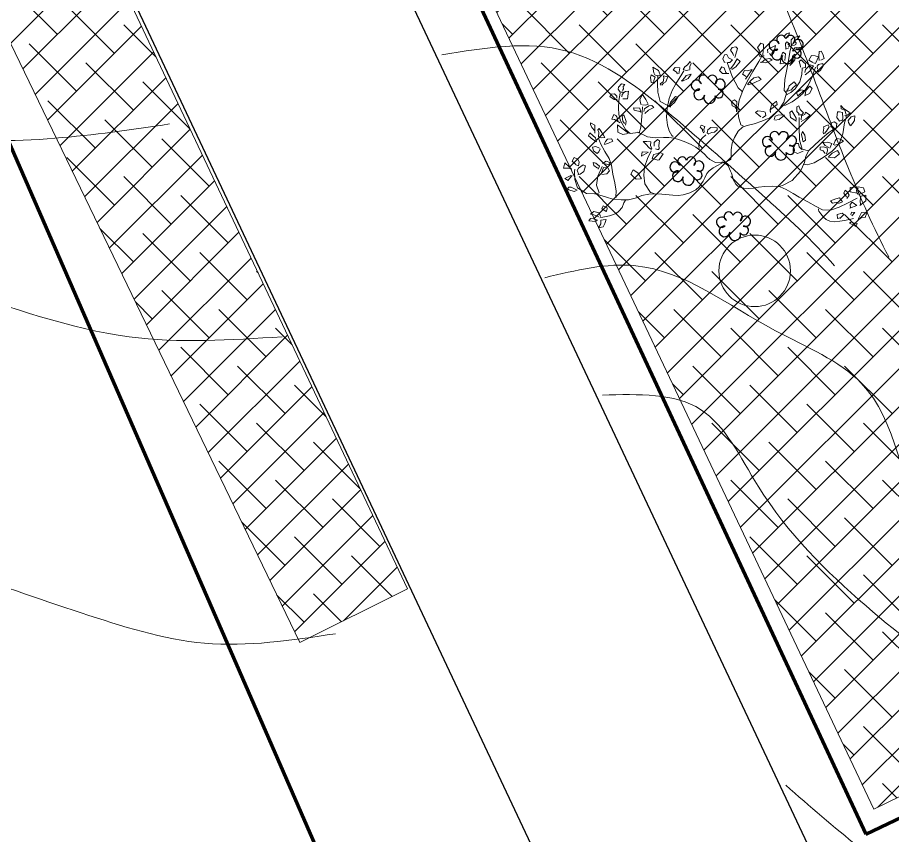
# Model space of a CAD drawing. Header units: millimetres. Extents: x 5637 to 6048, y 3385 to 3927.
# Drawn here: x 5677.47 to 5689.7, y 3616.82 to 3628.25 of the extents above; entities that cross this region are included whole.
import ezdxf

# ---------------------------------------------------------------- set-up
doc = ezdxf.new("R2010")
doc.units = ezdxf.units.MM
doc.layers.add('Contour Lines', color=253, linetype='Continuous')
doc.layers.add('trees old', color=116, linetype='Continuous')
for name, color, linetype, lineweight in [('fences', 224, 'ограждение1', 80), ('road', 19, 'Continuous', 30), ('trees new', 7, 'Continuous', 20)]:
    doc.layers.add(name, color=color, linetype=linetype, lineweight=lineweight)
doc.layers.add('plants1', color=7, linetype='Continuous', true_color=0x89ee5d)
doc.linetypes.add('ограждение1', pattern='A,0.25,-0.1,[133,ltypeshp.shx,S=0.1,R=0,X=-0.1,Y=0],-0.1,1', length=1.45)
pattern_1 = [(45, (2816.3681, -1263.7476), (-0.265165043, 0.265165043), []), (135, (2816.3681, -1263.7476), (-0.79549513, 0.265165043), [0.9375, -0.5625])]

# ---------------------------------------------------------------- blocks, each defined once
blk = doc.blocks.new('F1')
at = {"color": 92, "linetype": 'Continuous'}
for p, q in [((1.0816, 0.0562), (1.0771, 0.0451)), ((1.0966, 0.0606), (1.0816, 0.0562)), ((1.0899, 0.048), (1.0966, 0.0606)), ((1.0771, 0.0451), (1.0736, 0.0333)), ((1.0758, 0.0326), (1.0908, 0.0362)), ((1.0908, 0.0362), (1.0899, 0.048)), ((1.1134, 0.0339), (1.1003, 0.0372)), ((1.1016, 0.0366), (1.1071, 0.0411)), ((1.1071, 0.0411), (1.1274, 0.0409)), ((1.1228, 0.0333), (1.1134, 0.0339)), ((1.1274, 0.0409), (1.1228, 0.0333)), ((0.2958, -0.0077), (0.2984, 0.0018)), ((0.2984, 0.0018), (0.3104, -0.003)), ((1.0756, 0.009), (1.0733, -0.0005)), ((1.0901, 0.0012), (1.0771, 0.0072)), ((1.0861, -0.0088), (1.0901, 0.0012)), ((1.0923, 0.025), (1.0969, 0.0134)), ((1.0969, 0.0134), (1.1136, 0.0111)), ((1.1136, 0.021), (1.0976, 0.026)), ((1.1234, 0.02), (1.1136, 0.021)), ((1.1136, 0.0111), (1.1234, 0.02)), ((0.2826, -0.0278), (0.2878, -0.0224)), ((0.2936, -0.0212), (0.2844, -0.0421)), ((0.3118, -0.0088), (0.2958, -0.0077)), ((0.3104, -0.003), (0.3188, -0.0071)), ((0.3188, -0.0071), (0.3148, -0.0102)), ((0.3498, -0.0187), (0.3388, -0.0326)), ((0.3568, -0.0187), (0.3463, -0.0224)), ((0.3595, -0.0313), (0.3568, -0.0187)), ((1.0733, -0.0005), (1.0739, -0.0036)), ((1.0739, -0.0036), (1.0861, -0.0088)), ((0.2678, -0.0425), (0.2719, -0.0276)), ((0.2844, -0.0421), (0.2678, -0.0425)), ((0.2719, -0.0276), (0.2826, -0.0278)), ((0.3211, -0.0529), (0.3004, -0.0626)), ((0.3138, -0.0299), (0.3043, -0.0404)), ((0.3043, -0.0404), (0.3156, -0.0409)), ((0.3156, -0.0409), (0.3171, -0.0326)), ((0.321, -0.0645), (0.3191, -0.0539)), ((0.3388, -0.0326), (0.344, -0.0365)), ((0.344, -0.0365), (0.3595, -0.0313)), ((1.0482, -0.0369), (1.0488, -0.0402)), ((1.17, -0.052), (1.1898, -0.0597)), ((1.1796, -0.0467), (1.1721, -0.0508)), ((1.1956, -0.051), (1.1796, -0.0467)), ((1.2, -0.0541), (1.1956, -0.051)), ((1.1968, -0.0593), (1.2, -0.0541)), ((0.2904, -0.0636), (0.2731, -0.0792)), ((0.2731, -0.0792), (0.2748, -0.0972)), ((0.2903, -0.0781), (0.2891, -0.0672)), ((0.2898, -0.0924), (0.2903, -0.0781)), ((0.3004, -0.0626), (0.3151, -0.0721)), ((0.3151, -0.0721), (0.321, -0.0645)), ((0.357, -0.0651), (0.3455, -0.0711)), ((0.3455, -0.0711), (0.3551, -0.0835)), ((0.3551, -0.0835), (0.3663, -0.0796)), ((0.3758, -0.0649), (0.3596, -0.069)), ((0.3663, -0.0796), (0.3828, -0.0721)), ((0.3828, -0.0721), (0.3758, -0.0649)), ((0.9311, -0.0574), (0.9423, -0.0601)), ((0.9423, -0.0601), (0.9618, -0.0856)), ((1.1898, -0.0597), (1.1968, -0.0593)), ((1.1961, -0.087), (1.2005, -0.08)), ((1.2005, -0.08), (1.211, -0.0856)), ((0.2748, -0.0972), (0.2898, -0.0924)), ((0.2968, -0.0966), (0.2781, -0.1073)), ((0.2781, -0.1073), (0.2829, -0.1187)), ((0.3021, -0.1009), (0.2993, -0.0986)), ((0.324, -0.1036), (0.3021, -0.1009)), ((0.3033, -0.1032), (0.3044, -0.1108)), ((0.3241, -0.1177), (0.324, -0.1036)), ((0.3321, -0.0823), (0.326, -0.0939)), ((0.326, -0.0939), (0.3331, -0.1036)), ((0.3331, -0.1036), (0.3398, -0.1081)), ((0.3425, -0.0984), (0.334, -0.0872)), ((0.3398, -0.1081), (0.3425, -0.0984)), ((0.9618, -0.0856), (0.9662, -0.1123)), ((0.9726, -0.1003), (0.9854, -0.1179)), ((0.9896, -0.0986), (0.9766, -0.0999)), ((0.9974, -0.1036), (0.9896, -0.0986)), ((1.0073, -0.1127), (0.9974, -0.1036)), ((1.0966, -0.1059), (1.0816, -0.1092)), ((1.0936, -0.1278), (1.0993, -0.1079)), ((1.1641, -0.1026), (1.1531, -0.1117)), ((1.1713, -0.0995), (1.1641, -0.1026)), ((1.1748, -0.1133), (1.168, -0.1013)), ((1.189, -0.0963), (1.1961, -0.087)), ((1.211, -0.0856), (1.1926, -0.0963)), ((0.2829, -0.1187), (0.2996, -0.121)), ((0.2996, -0.121), (0.3241, -0.1177)), ((0.3044, -0.1108), (0.2998, -0.1183)), ((0.9662, -0.1123), (0.9666, -0.1371)), ((0.9854, -0.1179), (1.0008, -0.1268)), ((1.0008, -0.1268), (1.0073, -0.1127)), ((1.0816, -0.1092), (1.0738, -0.1191)), ((1.0738, -0.1191), (1.0799, -0.1274)), ((1.0799, -0.1274), (1.0936, -0.1278)), ((1.1093, -0.121), (1.1064, -0.1307)), ((1.1064, -0.1307), (1.1178, -0.1396)), ((1.1241, -0.1317), (1.1119, -0.1241)), ((1.1261, -0.1413), (1.1241, -0.1317)), ((1.1531, -0.1117), (1.1498, -0.1289)), ((1.1498, -0.1289), (1.1566, -0.132)), ((1.1566, -0.132), (1.1706, -0.1206)), ((1.171, -0.1272), (1.1698, -0.1388)), ((1.1706, -0.1206), (1.1748, -0.1133)), ((1.1795, -0.1301), (1.171, -0.1272)), ((1.1918, -0.1411), (1.1793, -0.1311)), ((1.201, -0.1179), (1.1908, -0.1156)), ((1.192, -0.1158), (1.1996, -0.1231)), ((1.1996, -0.1231), (1.2145, -0.1338)), ((1.2173, -0.117), (1.201, -0.1179)), ((1.2145, -0.1338), (1.2173, -0.117)), ((0.9224, -0.1628), (0.9116, -0.1827)), ((0.9261, -0.162), (0.9224, -0.1628)), ((0.9439, -0.1661), (0.9261, -0.162)), ((0.9666, -0.1371), (0.959, -0.1645)), ((1.0748, -0.145), (1.0778, -0.1373)), ((1.0868, -0.1479), (1.0748, -0.145)), ((1.0778, -0.1373), (1.0886, -0.1398)), ((1.0969, -0.1398), (1.0868, -0.1479)), ((1.0886, -0.1398), (1.0944, -0.1396)), ((1.1178, -0.1396), (1.1261, -0.1413)), ((1.1698, -0.1388), (1.1741, -0.1487)), ((1.1741, -0.1487), (1.1858, -0.1527)), ((1.1858, -0.1527), (1.1918, -0.1411)), ((0.9116, -0.1827), (0.9216, -0.1862)), ((0.9216, -0.1862), (0.9322, -0.1812)), ((0.9322, -0.1812), (0.9406, -0.1783)), ((0.9411, -0.1775), (0.9439, -0.1661)), ((0.959, -0.1645), (0.9493, -0.1893)), ((0.9574, -0.185), (0.9782, -0.1711)), ((0.9769, -0.1841), (0.9599, -0.1841)), ((0.9782, -0.1711), (0.9769, -0.1841)), ((1.1073, -0.1854), (1.1106, -0.1754)), ((1.1211, -0.191), (1.1094, -0.187)), ((1.1106, -0.1754), (1.1158, -0.1696)), ((1.1158, -0.1696), (1.1273, -0.1771)), ((1.1319, -0.1883), (1.1211, -0.191)), ((1.1273, -0.1771), (1.1319, -0.1883)), ((0.3648, -0.2191), (0.3791, -0.2059)), ((0.3791, -0.2059), (0.3928, -0.2061)), ((0.3976, -0.2079), (0.3878, -0.2202)), ((0.3928, -0.2061), (0.3978, -0.205)), ((0.405, -0.217), (0.402, -0.2262)), ((0.4158, -0.2249), (0.4093, -0.2175)), ((0.4778, -0.2202), (0.4843, -0.2162)), ((0.4843, -0.2162), (0.495, -0.2113)), ((0.495, -0.2113), (0.5087, -0.217)), ((0.5087, -0.217), (0.5098, -0.2268)), ((0.9261, -0.1951), (0.9251, -0.198)), ((0.9251, -0.198), (0.9259, -0.2077)), ((0.9259, -0.2077), (0.9251, -0.2226)), ((0.9292, -0.1953), (0.9261, -0.1951)), ((0.9359, -0.1968), (0.9292, -0.1953)), ((0.9321, -0.2255), (0.9414, -0.2156)), ((0.9414, -0.2156), (0.9402, -0.2042)), ((0.9476, -0.1953), (0.9521, -0.2055)), ((0.9556, -0.1978), (0.9482, -0.1941)), ((0.9521, -0.2055), (0.9517, -0.2175)), ((0.9517, -0.2175), (0.9641, -0.2177)), ((0.9672, -0.2084), (0.9556, -0.1978)), ((0.9641, -0.2177), (0.9756, -0.2164)), ((0.9756, -0.2164), (0.9672, -0.2084)), ((1.0828, -0.2042), (1.0701, -0.2115)), ((1.0701, -0.2115), (1.0743, -0.2187)), ((1.0743, -0.2187), (1.0869, -0.2164)), ((1.0951, -0.1992), (1.0828, -0.2042)), ((1.0869, -0.2164), (1.0928, -0.209)), ((1.0928, -0.209), (1.0956, -0.2001)), ((1.1203, -0.2063), (1.1243, -0.2183)), ((1.1326, -0.2121), (1.1206, -0.2057)), ((1.1464, -0.2224), (1.1326, -0.2121)), ((0.372, -0.2291), (0.3648, -0.2191)), ((0.3878, -0.2202), (0.372, -0.2291)), ((0.3955, -0.2346), (0.3901, -0.2498)), ((0.4106, -0.2419), (0.3993, -0.2369)), ((0.402, -0.2262), (0.4045, -0.2353)), ((0.4045, -0.2353), (0.4168, -0.2373)), ((0.4183, -0.251), (0.4106, -0.2419)), ((0.4253, -0.2282), (0.4158, -0.2249)), ((0.4168, -0.2373), (0.4263, -0.2357)), ((0.4263, -0.2357), (0.4253, -0.2282)), ((0.4912, -0.233), (0.482, -0.2253)), ((0.4935, -0.2431), (0.4912, -0.233)), ((0.5017, -0.2429), (0.4935, -0.2431)), ((0.5098, -0.2268), (0.5017, -0.2429)), ((0.884, -0.2388), (0.8881, -0.2413)), ((0.9251, -0.2226), (0.9321, -0.2255)), ((1.0176, -0.2388), (1.0335, -0.2498)), ((1.0241, -0.2382), (1.0401, -0.2346)), ((1.0401, -0.2346), (1.0561, -0.2407)), ((1.0561, -0.2407), (1.0583, -0.2626)), ((1.1063, -0.2195), (1.0958, -0.2212)), ((1.0958, -0.2212), (1.1004, -0.2282)), ((1.1004, -0.2282), (1.1106, -0.2421)), ((1.1129, -0.2202), (1.1063, -0.2195)), ((1.1106, -0.2421), (1.1146, -0.2477)), ((1.1146, -0.2477), (1.1189, -0.2429)), ((1.1154, -0.2351), (1.1156, -0.222)), ((1.1189, -0.2429), (1.1154, -0.2351)), ((1.1243, -0.2183), (1.1431, -0.232)), ((1.1271, -0.2326), (1.1294, -0.2576)), ((1.1381, -0.2489), (1.1273, -0.2396)), ((1.1431, -0.232), (1.1464, -0.2224)), ((0.3721, -0.2483), (0.355, -0.2591)), ((0.355, -0.2591), (0.3643, -0.2655)), ((0.3643, -0.2655), (0.376, -0.2661)), ((0.3831, -0.2456), (0.3721, -0.2483)), ((0.376, -0.2661), (0.3811, -0.2591)), ((0.3811, -0.2591), (0.3855, -0.246)), ((0.3901, -0.2498), (0.4036, -0.2537)), ((0.4036, -0.2537), (0.4183, -0.251)), ((0.4796, -0.2493), (0.473, -0.2551)), ((0.473, -0.2551), (0.476, -0.2698)), ((0.476, -0.2698), (0.4845, -0.281)), ((0.4823, -0.2585), (0.4805, -0.2504)), ((0.4863, -0.2719), (0.4823, -0.2585)), ((0.7484, -0.2686), (0.7564, -0.2607)), ((0.7494, -0.2746), (0.7484, -0.2686)), ((0.7564, -0.2607), (0.7644, -0.2585)), ((0.7644, -0.2585), (0.7747, -0.2541)), ((0.7782, -0.2659), (0.769, -0.2738)), ((0.7739, -0.2529), (0.7789, -0.2568)), ((0.7789, -0.2568), (0.7782, -0.2659)), ((0.7904, -0.2669), (0.7877, -0.2765)), ((0.7915, -0.2556), (0.7887, -0.2593)), ((0.7887, -0.2593), (0.7904, -0.2669)), ((0.7939, -0.2661), (0.7935, -0.2601)), ((0.8019, -0.2732), (0.7939, -0.2661)), ((1.0429, -0.2756), (1.0376, -0.269)), ((1.0583, -0.2626), (1.0449, -0.2531)), ((1.0514, -0.2701), (1.0696, -0.2785)), ((1.1294, -0.2576), (1.1428, -0.2632)), ((1.1426, -0.2582), (1.1381, -0.2489)), ((1.1428, -0.2632), (1.1426, -0.2582)), ((0.3806, -0.2986), (0.3793, -0.3125)), ((0.3918, -0.2905), (0.3806, -0.2986)), ((0.3888, -0.297), (0.3901, -0.2881)), ((0.3975, -0.3028), (0.3888, -0.297)), ((0.4025, -0.3011), (0.4096, -0.2874)), ((0.4096, -0.2874), (0.4146, -0.2819)), ((0.413, -0.28), (0.418, -0.2787)), ((0.418, -0.2787), (0.4198, -0.2835)), ((0.4198, -0.2835), (0.4183, -0.2957)), ((0.4183, -0.2957), (0.4203, -0.2999)), ((0.4845, -0.281), (0.4863, -0.2719)), ((0.769, -0.2738), (0.7494, -0.2746)), ((0.7877, -0.2765), (0.7994, -0.279)), ((0.7994, -0.279), (0.8019, -0.2732)), ((1.0326, -0.2756), (1.0408, -0.2951)), ((1.0408, -0.2951), (1.0463, -0.2905)), ((1.0463, -0.2905), (1.0429, -0.2756)), ((1.0621, -0.2876), (1.0576, -0.2727)), ((1.0663, -0.2912), (1.0621, -0.2876)), ((1.0724, -0.2947), (1.0663, -0.2912)), ((1.0696, -0.2785), (1.0771, -0.2798)), ((1.0771, -0.2798), (1.0724, -0.2947)), ((0.3248, -0.3409), (0.3255, -0.3262)), ((0.3255, -0.3262), (0.3305, -0.3162)), ((0.3305, -0.3162), (0.3351, -0.3096)), ((0.336, -0.3086), (0.3436, -0.3183)), ((0.3448, -0.3245), (0.336, -0.3363)), ((0.3436, -0.3183), (0.3448, -0.3245)), ((0.3616, -0.3303), (0.3626, -0.3235)), ((0.3641, -0.3243), (0.3715, -0.3206)), ((0.3715, -0.3206), (0.38, -0.3317)), ((0.3793, -0.3125), (0.3876, -0.3177)), ((0.3876, -0.3177), (0.3958, -0.3137)), ((0.3958, -0.3137), (0.3975, -0.3028)), ((0.4063, -0.3075), (0.4025, -0.3011)), ((0.4203, -0.2999), (0.4063, -0.3075)), ((0.4763, -0.3208), (0.4636, -0.3328)), ((0.4897, -0.3113), (0.4763, -0.3208)), ((0.4905, -0.3293), (0.4908, -0.3166)), ((0.5052, -0.3121), (0.5238, -0.322)), ((0.5067, -0.3212), (0.506, -0.3158)), ((0.5145, -0.3326), (0.5067, -0.3212)), ((0.5238, -0.322), (0.5273, -0.3373)), ((0.5587, -0.3133), (0.5433, -0.3274)), ((0.5718, -0.31), (0.5587, -0.3133)), ((0.561, -0.3272), (0.5722, -0.3231)), ((0.5722, -0.3231), (0.574, -0.3125)), ((0.6112, -0.3148), (0.6012, -0.3228)), ((0.6012, -0.3228), (0.6038, -0.3336)), ((0.6228, -0.3226), (0.6157, -0.3173)), ((0.6335, -0.3299), (0.6228, -0.3226)), ((0.9662, -0.3146), (0.9497, -0.3245)), ((0.9497, -0.3245), (0.9561, -0.3301)), ((0.9767, -0.304), (0.9662, -0.3146)), ((0.9662, -0.3286), (0.9782, -0.3187)), ((0.9782, -0.3187), (0.9799, -0.3094)), ((1.0103, -0.3115), (0.9879, -0.3084)), ((0.9889, -0.3065), (0.9934, -0.3189)), ((0.9934, -0.3189), (1.0124, -0.3187)), ((1.0124, -0.3187), (1.0103, -0.3115)), ((0.336, -0.3363), (0.3248, -0.3409)), ((0.3533, -0.338), (0.3388, -0.3489)), ((0.3388, -0.3489), (0.3435, -0.351)), ((0.3435, -0.351), (0.3618, -0.3607)), ((0.3571, -0.356), (0.3518, -0.3429)), ((0.3556, -0.3394), (0.3533, -0.338)), ((0.364, -0.3479), (0.3616, -0.3303)), ((0.373, -0.3502), (0.364, -0.3479)), ((0.3796, -0.3489), (0.373, -0.3502)), ((0.38, -0.3317), (0.3796, -0.3489)), ((0.4636, -0.3328), (0.4785, -0.3417)), ((0.4785, -0.3417), (0.4805, -0.3346)), ((0.4805, -0.3346), (0.4905, -0.3293)), ((0.4895, -0.3328), (0.485, -0.339)), ((0.485, -0.339), (0.4963, -0.3483)), ((0.5005, -0.332), (0.4895, -0.3328)), ((0.4963, -0.3483), (0.5007, -0.3595)), ((0.5058, -0.3423), (0.4982, -0.3353)), ((0.5067, -0.3566), (0.5058, -0.3423)), ((0.5213, -0.3433), (0.5145, -0.3326)), ((0.5273, -0.3373), (0.5213, -0.3433)), ((0.5433, -0.3274), (0.561, -0.3272)), ((0.568, -0.3593), (0.5877, -0.3425)), ((0.5892, -0.3425), (0.5853, -0.3566)), ((0.5867, -0.333), (0.5892, -0.3425)), ((0.5877, -0.3425), (0.5888, -0.3365)), ((0.6038, -0.3336), (0.6095, -0.3351)), ((0.6095, -0.3351), (0.6268, -0.3361)), ((0.6268, -0.3361), (0.6335, -0.3299)), ((0.6932, -0.3286), (0.6939, -0.34)), ((0.6939, -0.34), (0.6942, -0.3587)), ((0.6992, -0.3429), (0.6949, -0.3382)), ((0.7075, -0.346), (0.6992, -0.3429)), ((0.71, -0.3593), (0.7075, -0.346)), ((0.8777, -0.3609), (0.8867, -0.3444)), ((0.8989, -0.3442), (0.8854, -0.3626)), ((0.8867, -0.3444), (0.8952, -0.3355)), ((0.8952, -0.3355), (0.9021, -0.3299)), ((0.8981, -0.3288), (0.9014, -0.3384)), ((0.9014, -0.3384), (0.8989, -0.3442)), ((0.9561, -0.3301), (0.9662, -0.3286)), ((0.9766, -0.3293), (0.9676, -0.3336)), ((0.9676, -0.3336), (0.9767, -0.3469)), ((0.9857, -0.3301), (0.9766, -0.3293)), ((0.9767, -0.3469), (0.9834, -0.356)), ((0.9876, -0.3622), (0.9954, -0.346)), ((0.9919, -0.3355), (0.9901, -0.3297)), ((0.9954, -0.346), (0.9919, -0.3355)), ((1.0334, -0.346), (1.0313, -0.3694)), ((1.0473, -0.345), (1.0334, -0.346)), ((1.0508, -0.3578), (1.0514, -0.3506)), ((1.0651, -0.3417), (1.0746, -0.3404)), ((1.0673, -0.352), (1.0663, -0.3452)), ((1.0751, -0.3589), (1.0673, -0.352)), ((1.0746, -0.3404), (1.0883, -0.3487)), ((1.0883, -0.3487), (1.0853, -0.3564)), ((0.3686, -0.3593), (0.3571, -0.356)), ((0.3618, -0.3607), (0.3708, -0.3696)), ((0.3708, -0.3696), (0.3686, -0.3593)), ((0.5007, -0.3595), (0.5067, -0.3566)), ((0.571, -0.3694), (0.568, -0.3593)), ((0.5853, -0.3566), (0.571, -0.3694)), ((0.6942, -0.3587), (0.7009, -0.3653)), ((0.7009, -0.3653), (0.71, -0.3593)), ((0.8854, -0.3626), (0.8777, -0.3609)), ((0.9834, -0.356), (0.9876, -0.3622)), ((1.0313, -0.3694), (1.0411, -0.3682)), ((1.0411, -0.3682), (1.0464, -0.3649)), ((1.0464, -0.3649), (1.0508, -0.3578)), ((1.0478, -0.3763), (1.0504, -0.3701)), ((1.0489, -0.3831), (1.0478, -0.3763)), ((1.0479, -0.3659), (1.0571, -0.3653)), ((1.0641, -0.3798), (1.0546, -0.391)), ((1.0571, -0.3653), (1.0641, -0.3732)), ((1.0641, -0.3732), (1.0641, -0.3798)), ((1.0853, -0.3564), (1.0751, -0.3589)), ((0.4701, -0.4001), (0.4625, -0.416)), ((0.4848, -0.3924), (0.4701, -0.4001)), ((0.4823, -0.4092), (0.4838, -0.3949)), ((0.5063, -0.3905), (0.4875, -0.4086)), ((0.4978, -0.4096), (0.5112, -0.4009)), ((0.5112, -0.4009), (0.5062, -0.3893)), ((0.5225, -0.4154), (0.5273, -0.4073)), ((0.5283, -0.4073), (0.542, -0.4015)), ((0.542, -0.4015), (0.5368, -0.4119)), ((0.9131, -0.422), (0.9184, -0.4067)), ((0.9184, -0.4067), (0.9247, -0.4017)), ((0.9247, -0.4017), (0.9296, -0.3955)), ((0.9261, -0.4063), (0.9254, -0.4177)), ((0.9279, -0.405), (0.9261, -0.4063)), ((0.9354, -0.3986), (0.9279, -0.405)), ((0.9321, -0.3951), (0.9354, -0.3986)), ((0.9514, -0.4003), (0.9636, -0.4013)), ((0.9552, -0.4081), (0.9564, -0.3999)), ((0.9636, -0.4013), (0.9662, -0.4162)), ((1.0441, -0.3895), (1.0489, -0.3831)), ((1.0546, -0.391), (1.0441, -0.3895)), ((0.4625, -0.416), (0.4705, -0.4231)), ((0.4705, -0.4231), (0.4823, -0.4092)), ((0.4875, -0.4086), (0.4978, -0.4096)), ((0.512, -0.4247), (0.5225, -0.4154)), ((0.5202, -0.4328), (0.512, -0.4247)), ((0.5348, -0.4202), (0.5202, -0.4328)), ((0.5368, -0.4119), (0.5348, -0.4202)), ((0.6443, -0.4214), (0.6235, -0.434)), ((0.6235, -0.434), (0.6322, -0.4415)), ((0.6622, -0.4144), (0.6443, -0.4214)), ((0.646, -0.4371), (0.6557, -0.427)), ((0.6719, -0.4309), (0.6525, -0.4622)), ((0.6557, -0.427), (0.6639, -0.415)), ((0.8407, -0.4353), (0.8492, -0.4216)), ((0.8559, -0.4299), (0.8407, -0.4353)), ((0.8492, -0.4216), (0.8666, -0.4119)), ((0.8604, -0.4235), (0.8559, -0.4299)), ((0.8691, -0.4129), (0.8604, -0.4235)), ((0.8666, -0.4119), (0.8711, -0.4123)), ((0.8791, -0.434), (0.8777, -0.4529)), ((0.8872, -0.4382), (0.8831, -0.4332)), ((0.9264, -0.4243), (0.9131, -0.422)), ((0.9254, -0.4177), (0.9264, -0.4243)), ((0.9354, -0.4235), (0.9422, -0.4384)), ((0.9437, -0.4247), (0.9354, -0.4235)), ((0.9532, -0.4262), (0.9461, -0.4233)), ((0.9522, -0.4185), (0.9552, -0.4081)), ((0.9647, -0.4253), (0.9522, -0.4185)), ((0.9572, -0.4322), (0.9532, -0.4262)), ((0.9617, -0.4493), (0.9572, -0.4322)), ((0.9662, -0.4162), (0.9647, -0.4253)), ((0.4878, -0.4576), (0.4738, -0.4698)), ((0.6322, -0.4415), (0.646, -0.4371)), ((0.6525, -0.4622), (0.6687, -0.4578)), ((0.6687, -0.4578), (0.6765, -0.4576)), ((0.6815, -0.4458), (0.6704, -0.4394)), ((0.6765, -0.4576), (0.6815, -0.4458)), ((0.7162, -0.458), (0.704, -0.4676)), ((0.711, -0.4742), (0.7207, -0.4603)), ((0.724, -0.4458), (0.744, -0.444)), ((0.7344, -0.4483), (0.7319, -0.446)), ((0.74, -0.4618), (0.7344, -0.4483)), ((0.7479, -0.4649), (0.74, -0.4618)), ((0.744, -0.444), (0.7537, -0.4531)), ((0.7537, -0.4531), (0.7479, -0.4649)), ((0.8436, -0.4686), (0.8472, -0.4589)), ((0.8472, -0.4589), (0.8461, -0.4498)), ((0.8471, -0.4481), (0.8576, -0.4456)), ((0.8627, -0.4568), (0.8539, -0.4632)), ((0.8576, -0.4456), (0.8664, -0.4481)), ((0.8664, -0.4481), (0.8627, -0.4568)), ((0.8777, -0.4529), (0.8922, -0.4529)), ((0.8982, -0.4446), (0.8872, -0.4382)), ((0.8922, -0.4529), (0.8982, -0.4446)), ((0.9422, -0.4384), (0.9436, -0.4402)), ((0.9436, -0.4402), (0.9617, -0.4493)), ((0.4408, -0.4748), (0.4341, -0.4887)), ((0.4341, -0.4887), (0.435, -0.4963)), ((0.448, -0.4678), (0.4408, -0.4748)), ((0.4501, -0.4748), (0.448, -0.4678)), ((0.4485, -0.492), (0.4525, -0.4866)), ((0.4525, -0.4866), (0.4508, -0.4777)), ((0.4738, -0.4698), (0.4636, -0.487)), ((0.4636, -0.487), (0.4745, -0.4895)), ((0.4745, -0.4895), (0.4875, -0.474)), ((0.4875, -0.474), (0.4887, -0.4645)), ((0.499, -0.4771), (0.4885, -0.4804)), ((0.4885, -0.4804), (0.4888, -0.4918)), ((0.5035, -0.4831), (0.5038, -0.48)), ((0.5062, -0.4899), (0.5035, -0.4831)), ((0.537, -0.4825), (0.5302, -0.4908)), ((0.5508, -0.4905), (0.5673, -0.4858)), ((0.5673, -0.4858), (0.5663, -0.51)), ((0.6123, -0.486), (0.5932, -0.4955)), ((0.6302, -0.4872), (0.6123, -0.486)), ((0.6137, -0.4976), (0.6258, -0.486)), ((0.704, -0.4676), (0.6922, -0.4845)), ((0.6922, -0.4845), (0.7015, -0.4928)), ((0.7015, -0.4928), (0.711, -0.4742)), ((0.7234, -0.4802), (0.7162, -0.4885)), ((0.7162, -0.4885), (0.7285, -0.4934)), ((0.7302, -0.4794), (0.7234, -0.4802)), ((0.7412, -0.4808), (0.7379, -0.4785)), ((0.7464, -0.4897), (0.7412, -0.4808)), ((0.8471, -0.474), (0.8436, -0.4686)), ((0.8539, -0.4632), (0.8471, -0.474)), ((0.4421, -0.5059), (0.4323, -0.5119)), ((0.4323, -0.5119), (0.4371, -0.5249)), ((0.435, -0.4963), (0.4485, -0.492)), ((0.4486, -0.517), (0.4468, -0.505)), ((0.4576, -0.4945), (0.4496, -0.5162)), ((0.4496, -0.5162), (0.4606, -0.5179)), ((0.464, -0.4963), (0.4576, -0.4945)), ((0.4798, -0.5036), (0.466, -0.4974)), ((0.4718, -0.5183), (0.4798, -0.5036)), ((0.4888, -0.4918), (0.4955, -0.4966)), ((0.4955, -0.4966), (0.5027, -0.503)), ((0.5027, -0.503), (0.5093, -0.4968)), ((0.5093, -0.4968), (0.5062, -0.4899)), ((0.5302, -0.4908), (0.5225, -0.5019)), ((0.5225, -0.5019), (0.5243, -0.5191)), ((0.5243, -0.5191), (0.53, -0.5137)), ((0.53, -0.5137), (0.5325, -0.5032)), ((0.5325, -0.5032), (0.5358, -0.4905)), ((0.5528, -0.5185), (0.5537, -0.4978)), ((0.5663, -0.51), (0.5617, -0.5226)), ((0.5898, -0.5204), (0.5957, -0.5088)), ((0.5932, -0.4955), (0.6007, -0.5007)), ((0.5957, -0.5088), (0.6028, -0.5162)), ((0.6007, -0.5007), (0.6137, -0.4976)), ((0.6188, -0.5075), (0.6323, -0.505)), ((0.6227, -0.511), (0.6217, -0.5073)), ((0.6222, -0.532), (0.6227, -0.511)), ((0.6323, -0.505), (0.6362, -0.5131)), ((0.6362, -0.5131), (0.6337, -0.5226)), ((0.709, -0.4961), (0.7024, -0.5251)), ((0.7164, -0.5079), (0.7135, -0.5021)), ((0.7242, -0.5177), (0.7164, -0.5079)), ((0.7285, -0.4934), (0.7342, -0.5042)), ((0.7342, -0.5042), (0.7415, -0.5019)), ((0.7415, -0.5019), (0.7464, -0.4897)), ((0.4371, -0.5249), (0.443, -0.5336)), ((0.443, -0.5336), (0.4493, -0.5326)), ((0.4493, -0.5326), (0.4486, -0.517)), ((0.4606, -0.5179), (0.4718, -0.5183)), ((0.5145, -0.5365), (0.5058, -0.5417)), ((0.5058, -0.5417), (0.5192, -0.5402)), ((0.53, -0.528), (0.5145, -0.5365)), ((0.5192, -0.5402), (0.525, -0.5388)), ((0.525, -0.5388), (0.5313, -0.528)), ((0.544, -0.5409), (0.5423, -0.5502)), ((0.5527, -0.5332), (0.5443, -0.5373)), ((0.5552, -0.5502), (0.5527, -0.5332)), ((0.5617, -0.5226), (0.5528, -0.5185)), ((0.5857, -0.5421), (0.5898, -0.5204)), ((0.6093, -0.5284), (0.5857, -0.5421)), ((0.6077, -0.5177), (0.6093, -0.5284)), ((0.6232, -0.5433), (0.6222, -0.532)), ((0.632, -0.546), (0.6232, -0.5433)), ((0.6415, -0.532), (0.632, -0.546)), ((0.6337, -0.5226), (0.6415, -0.532)), ((0.7024, -0.5251), (0.7087, -0.5297)), ((0.7087, -0.5297), (0.7197, -0.527)), ((0.7197, -0.527), (0.7242, -0.5177)), ((0.5202, -0.5659), (0.5127, -0.5765)), ((0.5127, -0.5765), (0.5327, -0.5696)), ((0.5283, -0.5609), (0.5202, -0.5659)), ((0.5232, -0.5489), (0.5222, -0.5549)), ((0.5222, -0.5549), (0.5283, -0.5609)), ((0.5292, -0.546), (0.5232, -0.5489)), ((0.5372, -0.5493), (0.5307, -0.546)), ((0.5327, -0.5696), (0.5383, -0.5632)), ((0.5383, -0.5632), (0.5372, -0.5493)), ((0.5423, -0.5502), (0.5512, -0.5556)), ((0.5565, -0.5672), (0.5478, -0.5709)), ((0.5512, -0.5556), (0.5552, -0.5502)), ((0.56, -0.5738), (0.5565, -0.5672)), ((0.5477, -0.5711), (0.5447, -0.5845)), ((0.5447, -0.5845), (0.5538, -0.5808)), ((0.5538, -0.5808), (0.56, -0.5738))]:
    blk.add_line(p, q, dxfattribs=at)
at = {"color": 33, "linetype": 'Continuous'}
for p, q in [((1.0488, -0.0402), (1.0492, -0.0574)), ((1.0492, -0.0574), (1.0552, -0.0821)), ((0.5487, -0.1046), (0.5351, -0.1092)), ((1.0552, -0.0821), (1.0626, -0.1094)), ((0.5053, -0.1274), (0.4816, -0.1576)), ((0.5351, -0.1092), (0.5053, -0.1274)), ((1.0626, -0.1094), (1.0691, -0.1369)), ((0.4816, -0.1576), (0.4712, -0.1858)), ((1.0691, -0.1369), (1.0781, -0.157)), ((1.0781, -0.157), (1.0924, -0.1773)), ((0.4413, -0.1868), (0.4141, -0.2046)), ((0.4628, -0.179), (0.4413, -0.1868)), ((0.4746, -0.1794), (0.4628, -0.179)), ((0.4712, -0.1858), (0.468, -0.2055)), ((1.0924, -0.1773), (1.1079, -0.2011)), ((0.4141, -0.2046), (0.3874, -0.2262)), ((0.468, -0.2055), (0.4599, -0.2231)), ((0.8004, -0.2071), (0.802, -0.2144)), ((0.802, -0.2144), (0.8012, -0.2286)), ((1.1079, -0.2011), (1.1147, -0.2175)), ((0.3874, -0.2262), (0.3673, -0.251)), ((0.4435, -0.2427), (0.421, -0.2651)), ((0.4599, -0.2231), (0.4435, -0.2427)), ((0.7939, -0.2396), (0.7824, -0.2502)), ((0.8012, -0.2286), (0.7939, -0.2396)), ((0.8881, -0.2413), (0.8977, -0.2556)), ((0.9933, -0.2431), (1.0176, -0.2388)), ((1.0449, -0.2531), (1.0229, -0.2398)), ((0.3673, -0.251), (0.3585, -0.2825)), ((0.421, -0.2651), (0.4017, -0.2833)), ((0.8977, -0.2556), (0.9033, -0.2729)), ((1.0339, -0.2632), (1.0326, -0.2756)), ((1.0335, -0.2498), (1.05, -0.2758)), ((0.3585, -0.2825), (0.3551, -0.3162)), ((0.4017, -0.2833), (0.3904, -0.293)), ((0.6677, -0.2852), (0.6765, -0.2887)), ((0.6765, -0.2887), (0.6858, -0.3133)), ((0.9033, -0.2729), (0.9084, -0.2974)), ((0.9084, -0.2974), (0.9082, -0.3249)), ((1.05, -0.2758), (1.0568, -0.2951)), ((1.0568, -0.2951), (1.0596, -0.3158)), ((0.3551, -0.3162), (0.3508, -0.3357)), ((0.6858, -0.3133), (0.689, -0.3382)), ((0.9082, -0.3249), (0.9039, -0.3551)), ((1.0596, -0.3158), (1.0594, -0.339)), ((0.689, -0.3382), (0.6866, -0.3653)), ((1.0594, -0.339), (1.0568, -0.362)), ((0.5224, -0.3711), (0.5047, -0.3852)), ((0.5427, -0.3595), (0.5224, -0.3711)), ((0.5536, -0.357), (0.5427, -0.3595)), ((0.6866, -0.3653), (0.6761, -0.4013)), ((0.8963, -0.3804), (0.8871, -0.4026)), ((0.9039, -0.3551), (0.8963, -0.3804)), ((0.4909, -0.3986), (0.4762, -0.4253)), ((0.5047, -0.3852), (0.4909, -0.3986)), ((0.5403, -0.3953), (0.5499, -0.4046)), ((0.5499, -0.4046), (0.5499, -0.439)), ((0.6761, -0.4013), (0.6628, -0.4324)), ((0.8871, -0.4026), (0.8698, -0.4332)), ((0.4762, -0.4253), (0.465, -0.4522)), ((0.6628, -0.4324), (0.6506, -0.4568)), ((0.8698, -0.4332), (0.8648, -0.4444)), ((0.465, -0.4522), (0.4609, -0.4684)), ((0.5499, -0.439), (0.5459, -0.4696)), ((0.6506, -0.4568), (0.6345, -0.4891)), ((0.4609, -0.4684), (0.4573, -0.4833)), ((0.5459, -0.4696), (0.5425, -0.4984)), ((0.6345, -0.4891), (0.6255, -0.5061)), ((0.5425, -0.4984), (0.5395, -0.5243)), ((0.5395, -0.5243), (0.5355, -0.5508))]:
    blk.add_line(p, q, dxfattribs=at)
for points in [[(1.0186, -0.0315), (1.0229, -0.0228), (1.0275, -0.0081), (1.0361, 0.0047), (1.0446, 0.0121), (1.0641, 0.0206), (1.0851, 0.0266), (1.0944, 0.0287)], [(0.4182, -0.0442), (0.4184, -0.0411), (0.4171, -0.0375), (0.4135, -0.0334), (0.4103, -0.0293), (0.4007, -0.0199), (0.3918, -0.0131), (0.38, -0.0092), (0.3669, -0.0079), (0.3492, -0.011), (0.335, -0.0142), (0.3157, -0.0193), (0.3079, -0.022)], [(0.7235, -0.1682), (0.7217, -0.1676), (0.7155, -0.1655), (0.7075, -0.1587), (0.7026, -0.1502), (0.6988, -0.1429), (0.695, -0.1375), (0.6928, -0.1311), (0.6884, -0.1179), (0.6791, -0.104), (0.6731, -0.098), (0.6671, -0.0978), (0.6626, -0.0945), (0.6536, -0.0926), (0.6395, -0.0928), (0.6243, -0.0953), (0.6086, -0.0988), (0.5895, -0.1021), (0.5668, -0.105), (0.5411, -0.1046), (0.522, -0.0978), (0.5003, -0.0866), (0.4808, -0.0771), (0.4525, -0.0638), (0.4254, -0.0512), (0.4057, -0.0427), (0.381, -0.0431), (0.3543, -0.0541), (0.3298, -0.0678), (0.3008, -0.0858)], [(0.7235, -0.1682), (0.7289, -0.1645), (0.7402, -0.1582), (0.7531, -0.15), (0.7655, -0.1398), (0.7713, -0.1309), (0.777, -0.1164), (0.7812, -0.1065), (0.7926, -0.0883), (0.8029, -0.0777), (0.82, -0.0672), (0.8411, -0.0601), (0.8565, -0.057), (0.8726, -0.0564), (0.8951, -0.0568), (0.9069, -0.0576), (0.92, -0.0578), (0.9473, -0.0541), (0.9682, -0.0485), (0.9851, -0.0402), (1.0088, -0.0328), (1.0315, -0.0309), (1.058, -0.0315), (1.0779, -0.0361), (1.0988, -0.0413), (1.1105, -0.0433)], [(1.1012, -0.0481), (1.1111, -0.0715), (1.1091, -0.0995), (1.098, -0.1301)], [(1.1036, -0.0454), (1.1153, -0.0442), (1.1406, -0.044), (1.1695, -0.0597), (1.1798, -0.0848), (1.182, -0.109), (1.182, -0.1162)], [(0.7155, -0.1655), (0.7217, -0.1692), (0.7167, -0.1703), (0.7111, -0.1727), (0.704, -0.1765), (0.7008, -0.18), (0.6998, -0.1862), (0.7, -0.1932), (0.7012, -0.2088), (0.7, -0.2299), (0.694, -0.2481), (0.6831, -0.269), (0.6707, -0.2816), (0.6566, -0.2879), (0.6355, -0.2951), (0.6126, -0.3048), (0.5877, -0.3166), (0.5622, -0.3427), (0.5477, -0.3684), (0.5415, -0.397)], [(0.7217, -0.1692), (0.7245, -0.1698), (0.7328, -0.1667), (0.7476, -0.1665), (0.7657, -0.1744), (0.775, -0.1825), (0.7812, -0.1879), (0.794, -0.1984), (0.8113, -0.2096), (0.8266, -0.2173), (0.8483, -0.2251), (0.8636, -0.2297), (0.88, -0.233), (0.8967, -0.2344), (0.9134, -0.2332), (0.9379, -0.2305), (0.9632, -0.2324), (0.9943, -0.2446)], [(0.4611, -0.2226), (0.4814, -0.2262), (0.4917, -0.2541), (0.4951, -0.2953), (0.4977, -0.3233)], [(0.9903, -0.2421), (0.9859, -0.2601), (0.9851, -0.2698), (0.9847, -0.2937), (0.9853, -0.305), (0.9853, -0.3243)], [(0.909, -0.334), (0.9311, -0.3444), (0.9407, -0.3725), (0.9429, -0.398), (0.9441, -0.4245)], [(0.5429, -0.3903), (0.5288, -0.399), (0.5156, -0.4119), (0.5023, -0.4346), (0.4981, -0.458), (0.4981, -0.4758)], [(0.6791, -0.3924), (0.693, -0.4028), (0.7137, -0.4371), (0.7322, -0.4787)]]:
    blk.add_lwpolyline(points, dxfattribs=at)
blk = doc.blocks.new('698')
at = {"layer": 'trees new', "color": 1, "lineweight": 30}
for centre, radius, start, end in [((2753.421, 4756.008), 0.063, 11.8154, 242.9742), ((2753.546, 4756.003), 0.066, 304.0063, 164.1291), ((2753.323, 4755.928), 0.0728, 19.3407, 312.189), ((2753.655, 4755.941), 0.0723, 246.3205, 173.7228), ((2753.362, 4755.8), 0.075, 82.3537, 351.3064), ((2753.637, 4755.813), 0.0625, 212.0432, 100.8032), ((2753.508, 4755.753), 0.0805, 153.751, 19.5562)]:
    blk.add_arc(centre, radius, start, end, dxfattribs=at)

msp = doc.modelspace()

# ---------------------------------------------------------------- hatches: boundary and pattern name
at = {"layer": 'plants1'}
h = msp.add_hatch(dxfattribs=at)
h.set_pattern_fill('ANSI38', color=256, scale=3, style=0)
h.set_pattern_definition(pattern_1)
edge = h.paths.add_edge_path()
edge.add_line((5671.15, 3651.827), (5672.214, 3636.836))
edge.add_line((5672.214, 3636.836), (5672.938, 3637.081))
edge.add_line((5672.938, 3637.081), (5681.418, 3619.514))
edge.add_line((5681.418, 3619.514), (5682.921, 3620.265))
edge.add_line((5682.921, 3620.265), (5678.333, 3629.976))
edge.add_arc((5692.427, 3636.612), 15.578, 180.9749, 205.2111, ccw=False)
edge.add_line((5676.852, 3636.347), (5675.524, 3651.59))
edge.add_arc((5673.313, 3650.837), 2.336, 18.8103, 96.8722)
edge.add_arc((5673.456, 3650.572), 2.619, 99.3016, 152.2809)
h = msp.add_hatch(dxfattribs=at)
h.set_pattern_fill('ANSI38', color=256, scale=3, style=0)
h.set_pattern_definition(pattern_1)
h.paths.add_polyline_path([(5684.016, 3628.65), (5689.444, 3617.185), (5728.217, 3636.089), (5723.813, 3638.889), (5717.148, 3638.312), (5717.714, 3631.595)])
at = {"layer": 'plants1', "lineweight": 9, "true_color": 0x87ea5d}
h = msp.add_hatch(dxfattribs=at)
h.set_pattern_fill('GRASS', color=83, style=0)
h.set_pattern_definition([(90, (2816.3681, -1263.7476), (-0.70710678, 0.70710678), [0.1875, -1.22671356]), (45, (2816.3681, -1263.7476), (-0.70710678, 0.70710678), [0.1875, -0.8125]), (135, (2816.3681, -1263.7476), (-0.70710678, -0.70710678), [0.1875, -0.8125])])
edge = h.paths.add_edge_path()
edge.add_line((5983.543, 3551.446), (5969.641, 3562.838))
edge.add_line((5969.641, 3562.838), (5966.492, 3561.769))
edge.add_line((5966.492, 3561.769), (5955.921, 3557.3))
edge.add_line((5955.921, 3557.3), (5946.239, 3544.639))
edge.add_line((5946.239, 3544.639), (5920.217, 3532.994))
edge.add_line((5920.217, 3532.994), (5906.122, 3533.806))
edge.add_line((5906.122, 3533.806), (5874.303, 3518.906))
edge.add_arc((5872.286, 3523.588), 5.098, 205.9057, 293.3056, ccw=False)
edge.add_line((5867.7, 3521.361), (5862.632, 3531.794))
edge.add_line((5862.632, 3531.794), (5846.301, 3537.846))
edge.add_line((5846.301, 3537.846), (5835.705, 3553.19))
edge.add_line((5835.705, 3553.19), (5829.87, 3565.464))
edge.add_line((5829.87, 3565.464), (5818.952, 3589.788))
edge.add_line((5818.952, 3589.788), (5819.105, 3602.063))
edge.add_line((5819.105, 3602.063), (5812.502, 3616.946))
edge.add_line((5812.502, 3616.946), (5783.214, 3614.413))
edge.add_line((5783.214, 3614.413), (5742.277, 3610.94))
edge.add_line((5742.277, 3610.94), (5740.644, 3628.009))
edge.add_line((5740.644, 3628.009), (5728.217, 3636.089))
edge.add_line((5728.217, 3636.089), (5724.527, 3634.145))
edge.add_line((5724.527, 3634.145), (5745.964, 3596.015))
edge.add_line((5745.964, 3596.015), (5750.559, 3599.374))
edge.add_line((5750.559, 3599.374), (5769.623, 3566.839))
edge.add_line((5769.623, 3566.839), (5734.816, 3545.998))
edge.add_line((5734.816, 3545.998), (5735.197, 3544.983))
edge.add_line((5735.197, 3544.983), (5738.117, 3540.416))
edge.add_line((5738.117, 3540.416), (5741.545, 3535.468))
edge.add_line((5741.545, 3535.468), (5749.037, 3527.602))
edge.add_line((5749.037, 3527.602), (5798.599, 3480.165))
edge.add_arc((5805.583, 3474.341), 9.094, 39.829, 140.171, ccw=False)
edge.add_line((5812.566, 3480.165), (5813.836, 3478.643))
edge.add_line((5813.836, 3478.643), (5821.581, 3487.397))
edge.add_line((5821.581, 3487.397), (5830.343, 3479.658))
edge.add_line((5830.343, 3479.658), (5822.089, 3470.396))
edge.add_line((5822.089, 3470.396), (5822.851, 3469.382))
edge.add_line((5822.851, 3469.382), (5809.501, 3454.18))
edge.add_line((5809.501, 3454.18), (5804.183, 3458.066))
edge.add_line((5804.183, 3458.066), (5802.357, 3455.686))
edge.add_line((5802.357, 3455.686), (5805.85, 3451.087))
edge.add_line((5805.85, 3451.087), (5796.325, 3440.222))
edge.add_line((5796.325, 3440.222), (5784.02, 3450.626))
edge.add_line((5784.02, 3450.626), (5793.014, 3461.339))
edge.add_line((5793.014, 3461.339), (5795.526, 3459.325))
edge.add_line((5795.526, 3459.325), (5796.853, 3460.965))
edge.add_line((5796.853, 3460.965), (5791.157, 3465.936))
edge.add_line((5791.157, 3465.936), (5792.654, 3467.652))
edge.add_arc((5786.627, 3472.912), 8, 318.8869, 400.7908)
edge.add_line((5792.683, 3478.138), (5782.845, 3488.438))
edge.add_line((5782.845, 3488.438), (5763.729, 3506.991))
edge.add_line((5763.729, 3506.991), (5752.522, 3518.421))
edge.add_line((5752.522, 3518.421), (5734.816, 3536.224))
edge.add_line((5734.816, 3536.224), (5726.083, 3549.349))
edge.add_line((5726.083, 3549.349), (5715.102, 3569.233))
edge.add_line((5715.102, 3569.233), (5688.066, 3610.011))
edge.add_line((5688.066, 3610.011), (5687.669, 3609.779))
edge.add_line((5687.669, 3609.779), (5701.642, 3588.088))
edge.add_line((5701.642, 3588.088), (5696.039, 3584.445))
edge.add_line((5696.039, 3584.445), (5702.714, 3568.95))
edge.add_line((5702.714, 3568.95), (5693.954, 3563.085))
edge.add_line((5693.954, 3563.085), (5685.569, 3556.596))
edge.add_line((5685.569, 3556.596), (5723.081, 3502.397))
edge.add_line((5723.081, 3502.397), (5785.06, 3394.671))
edge.add_line((5785.06, 3394.671), (5883.788, 3413.05))
edge.add_line((5883.788, 3413.05), (5919.33, 3457.939))
edge.add_line((5919.33, 3457.939), (5966.333, 3498.085))
edge.add_line((5966.333, 3498.085), (6010.1, 3522.463))
edge.add_line((6010.1, 3522.463), (6039.964, 3496.517))
edge.add_line((6039.964, 3496.517), (6039.964, 3522.841))
edge.add_line((6039.964, 3522.841), (6037.045, 3526.909))
edge.add_line((6037.045, 3526.909), (6033.325, 3517.218))
edge.add_line((6033.325, 3517.218), (6030.351, 3517.764))
edge.add_line((6030.351, 3517.764), (6029.211, 3517.176))
edge.add_line((6029.211, 3517.176), (6022.483, 3530.585))
edge.add_line((6022.483, 3530.585), (6022.593, 3530.842))
edge.add_line((6022.593, 3530.842), (5996.701, 3552.464))
edge.add_line((5996.701, 3552.464), (5983.543, 3551.446))

# ---------------------------------------------------------------- linework, layer by layer
at = {"layer": 'Contour Lines', "lineweight": 5, "ltscale": 0.5}
for points, knots in [([(5679.435, 3636.058), (5680.645, 3636.574), (5681.238, 3636.421), (5683.94, 3636.362), (5686.5, 3636.172), (5688.626, 3636.954), (5689.997, 3635.02), (5689.202, 3632.325), (5690.75, 3629.525), (5690.227, 3626.753), (5690.779, 3625.429), (5691.055, 3624.904)], [0, 0, 0, 0, 3.779253, 10.908668, 15.8311, 19.591862, 22.674267, 27.651817, 35.515373, 40.375819, 43.893864, 43.893864, 43.893864, 43.893864]), ([(5689.652, 3624.904), (5689.652, 3624.905), (5689.228, 3625.709), (5688.493, 3627.777), (5687.409, 3630.384), (5685.292, 3631.833), (5683.497, 3631.579), (5682.344, 3631.309), (5681.762, 3631.173)], [103.498479, 103.498479, 103.498479, 103.498479, 103.505993, 108.958672, 116.721488, 119.900216, 123.444827, 127.070651, 127.070651, 127.070651, 127.070651]), ([(5683.404, 3627.732), (5684.005, 3627.831), (5685.197, 3628.026), (5686.634, 3626.892), (5687.803, 3625.844), (5688.585, 3625.14), (5688.894, 3624.78)], [0, 0, 0, 0, 3.4933, 6.927538, 10.274418, 13.126511, 13.126511, 13.126511, 13.126511])]:
    msp.add_open_spline(points, degree=3, knots=knots, dxfattribs=at)
for points in [[(5647.699, 3635.606), (5648.934, 3634.171), (5651.74, 3633.069), (5655.747, 3632.168), (5660.055, 3632.802), (5662.627, 3633.47), (5666.572, 3632.139), (5669.745, 3630.637), (5672.851, 3628.034), (5676.224, 3626.598), (5677.994, 3626.565), (5679.597, 3626.765)], [(5648.03, 3632.671), (5649.366, 3631.703), (5652.105, 3630.402), (5655.044, 3629.6), (5658.717, 3629.567), (5661.455, 3629.734), (5664.595, 3629.6), (5671.118, 3626.926), (5673.823, 3625.324), (5676.561, 3624.456), (5679.033, 3623.789), (5681.17, 3623.789)], [(5650.863, 3626.96), (5653.54, 3627.013), (5656.483, 3627.198), (5661.307, 3626.218), (5663.799, 3625.953), (5668.067, 3624.866), (5671.497, 3622.658), (5674.413, 3621.466), (5676.561, 3620.565), (5678.363, 3619.929), (5680.086, 3619.505), (5681.916, 3619.637)], [(5721.323, 3624.38), (5718.842, 3625.251), (5715.524, 3626.155), (5711.502, 3626.356), (5707.38, 3625.82), (5703.19, 3623.777), (5700.334, 3621.932), (5697.15, 3620.592), (5694.435, 3619.52), (5692.256, 3619.252), (5690.178, 3620.994), (5689.267, 3623.141), (5688.06, 3623.878), (5686.116, 3624.782), (5684.843, 3624.615)], [(5685.647, 3622.973), (5687.021, 3622.772), (5687.826, 3621.7), (5689.334, 3620.025), (5690.909, 3618.819), (5692.283, 3618.116), (5694.127, 3618.216), (5695.434, 3619.121), (5697.411, 3619.858), (5700.662, 3620.829), (5703.176, 3622.404), (5705.891, 3624.079), (5708.782, 3625.251), (5712.669, 3625.285), (5715.217, 3624.782), (5718.099, 3624.079), (5719.44, 3623.543)], [(5688.211, 3617.518), (5690.315, 3615.889), (5692.269, 3615.092), (5696.63, 3615.699), (5699.816, 3617.746), (5704.291, 3621.575), (5707.856, 3623.811), (5711.763, 3624.001), (5715.821, 3623.242), (5717.679, 3622.484)]]:
    msp.add_spline(points, degree=3, dxfattribs=at)
at = {"layer": 'fences', "ltscale": 3}
for p, q in [((5682.599, 3631.294), (5689.329, 3616.833)), ((5689.329, 3616.833), (5696.739, 3620.367))]:
    msp.add_line(p, q, dxfattribs=at)
msp.add_lwpolyline([(6039.964, 3495.507), (6009.913, 3521.758), (5966.844, 3498.432), (5919.866, 3458.47), (5883.81, 3413.039), (5785.019, 3394.646), (5785.019, 3394.646), (5721.4, 3503.235), (5684.09, 3556.908), (5702.416, 3569.033), (5672.896, 3636.729), (5658.842, 3632.223), (5648.276, 3655.229), (5651.856, 3686.726), (5688.411, 3727.203), (5786.91, 3736.642), (5787.32, 3771.704), (5792.705, 3777.71)], dxfattribs=at)
at = {"layer": 'plants1', "color": 94, "lineweight": 9, "true_color": 0x0cac0c}
msp.add_lwpolyline([(5671.15, 3651.827), (5672.214, 3636.836), (5672.938, 3637.081), (5681.418, 3619.514), (5682.921, 3620.265), (5678.333, 3629.976, -0.106146), (5676.852, 3636.347), (5675.524, 3651.59, 0.354422), (5673.033, 3653.157, 0.235374), (5671.138, 3651.79, 19.545229)], format="xyb", dxfattribs=at)
msp.add_lwpolyline([(5684.016, 3628.65), (5689.444, 3617.185), (5728.217, 3636.089), (5723.813, 3638.889), (5717.148, 3638.312), (5717.714, 3631.595), (5684.016, 3628.65)], dxfattribs=at)
at = {"layer": 'road', "lineweight": 30, "ltscale": 0.5}
for p, q in [((5690.309, 3612.894), (5681.826, 3630.903)), ((5687.143, 3611.403), (5678.66, 3629.412))]:
    msp.add_line(p, q, dxfattribs=at)
at = {"layer": 'trees old', "lineweight": 5, "ltscale": 0.5}
msp.add_circle((5687.777, 3624.711), 0.5, dxfattribs=at)
msp.add_circle((5687.777, 3624.711), 0.5, dxfattribs=at)

# ---------------------------------------------------------------- block references
at = {"layer": 'trees new', "color": 84, "xscale": 4.499999999995827, "yscale": 4.499999999995827, "zscale": 4.499999999995827, "rotation": 176.1350928566816}
msp.add_blockref('F1', (5690.533, 3625.251, -4146.832), dxfattribs=at)
at = {"layer": 'trees new', "color": 1, "lineweight": 30}
for p in [(2934.728, -1128.065), (2933.639, -1128.622), (2934.634, -1129.412), (2933.341, -1129.765), (2933.992, -1130.537)]:
    msp.add_blockref('698', p, dxfattribs=at)

doc.saveas('drawing.dxf')
